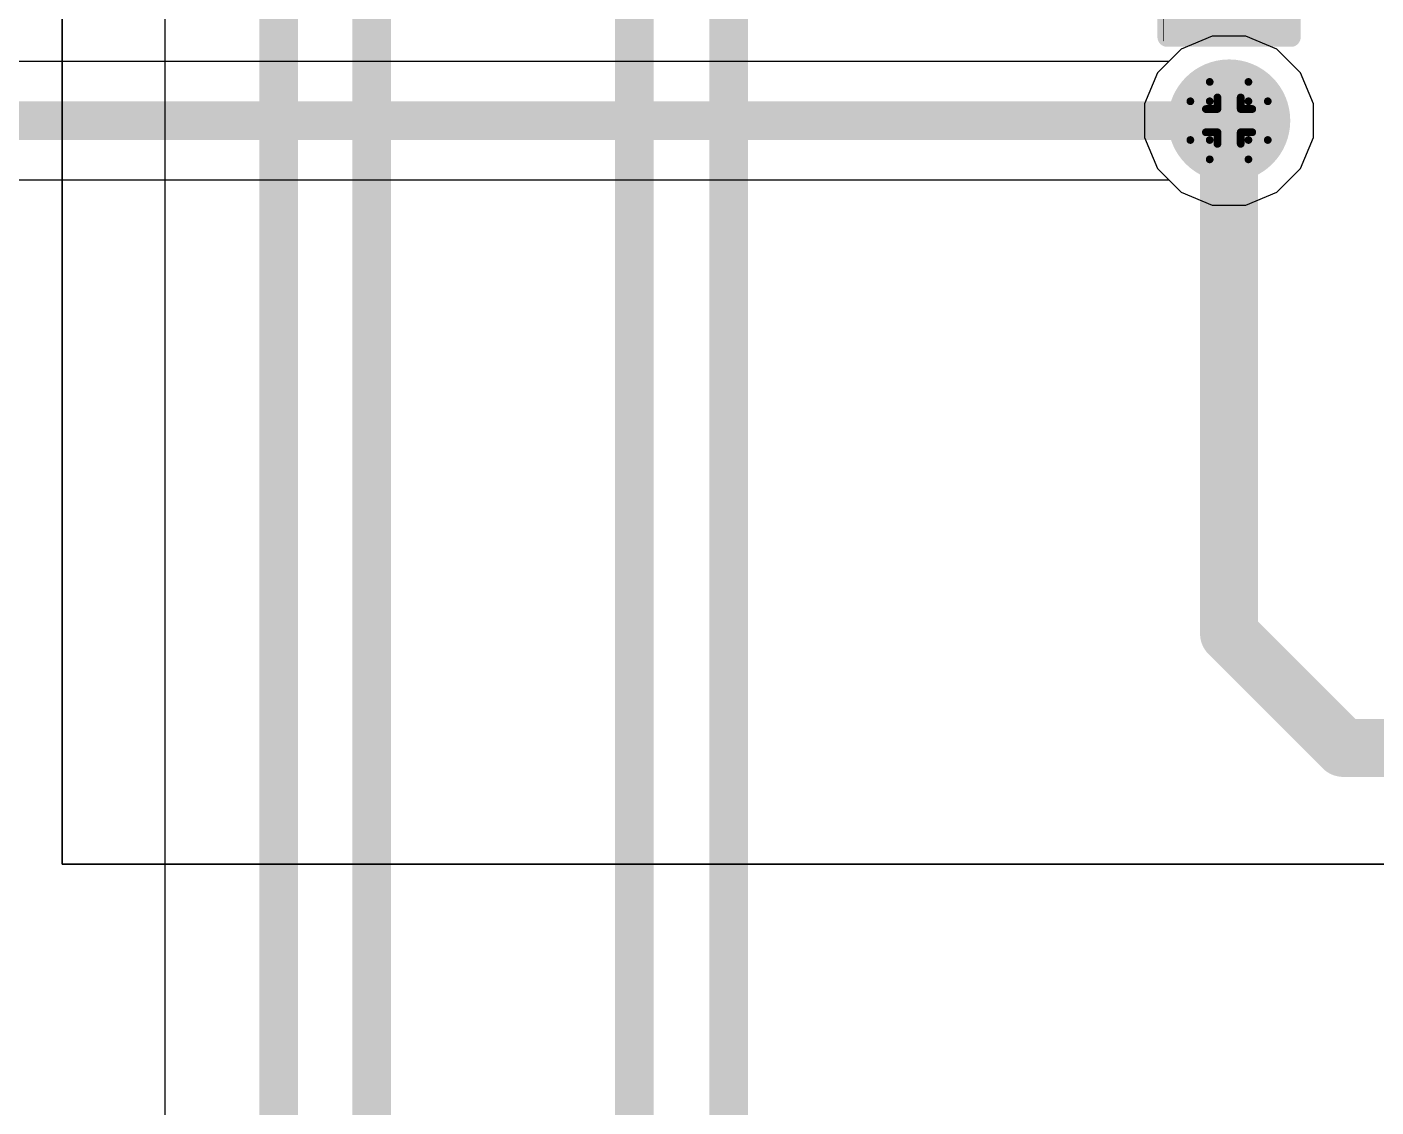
# Model space of a CAD drawing. Header units: inches. Extents: x -3 to 5259, y -3 to 5282.
# Drawn here: x 5.59 to 14.44, y 65.72 to 72.8 of the extents above; entities that cross this region are included whole.
import ezdxf

# ---------------------------------------------------------------- set-up
doc = ezdxf.new("R2010")
doc.units = ezdxf.units.IN
for name, color, linetype in [('Bottom Layer', 5, 'Continuous'), ('Bottom Solder', 6, 'Continuous'), ('Drill Drawing', 1, 'Continuous'), ('Layer 1', 16, 'Continuous'), ('Layer 2', 76, 'Continuous'), ('Top Layer', 1, 'Continuous'), ('Top Overlay', 2, 'Continuous'), ('Top Paste', 8, 'Continuous'), ('Top Solder', 216, 'Continuous'), ('Via Holes', 16, 'Continuous')]:
    doc.layers.add(name, color=color, linetype=linetype)

# ---------------------------------------------------------------- blocks, each defined once
blk = doc.blocks.new('R___0402_72')
at = {"layer": 'Top Layer'}
for points in [[(-0.6985, -0.3175), (-0.6985, 0.3175), (-0.2413, 0.3175), (-0.2413, -0.3175)], [(0.2413, -0.3175), (0.2413, 0.3175), (0.6985, 0.3175), (0.6985, -0.3175)]]:
    blk.add_hatch(color=1, dxfattribs=at).paths.add_polyline_path(points)
at = {"layer": 'Top Paste'}
for points in [[(-0.6985, -0.3175), (-0.6985, 0.3175), (-0.2413, 0.3175), (-0.2413, -0.3175)], [(0.2413, -0.3175), (0.2413, 0.3175), (0.6985, 0.3175), (0.6985, -0.3175)]]:
    blk.add_hatch(color=8, dxfattribs=at).paths.add_polyline_path(points)
at = {"layer": 'Top Solder'}
for points in [[(-0.7535, -0.3725), (-0.7535, 0.3725), (-0.1863, 0.3725), (-0.1863, -0.3725)], [(0.1863, -0.3725), (0.1863, 0.3725), (0.7535, 0.3725), (0.7535, -0.3725)]]:
    blk.add_hatch(color=216, dxfattribs=at).paths.add_polyline_path(points)
at = {"layer": 'Top Overlay'}
for points in [[(-0.7874, 0.4064, 0.127, 0.127, 0), (0.7874, 0.4064, 0.127, 0.127, 0)], [(-0.7874, -0.4064, 0.127, 0.127, 0), (-0.7874, 0.4064, 0.127, 0.127, 0)], [(0.7874, -0.4064, 0.127, 0.127, 0), (0.7874, 0.4064, 0.127, 0.127, 0)], [(0.7874, -0.4064, 0.127, 0.127, 0), (-0.7874, -0.4064, 0.127, 0.127, 0)], [(0.8128, -0.4318, 0.00323, 0.00323, 0), (-0.8128, -0.4318, 0.00323, 0.00323, 0)]]:
    blk.add_lwpolyline(points, format="xyseb", dxfattribs=at)
for points in [[(-0.8191, 0.4064, 0.0635, 0.0635, 1), (-0.7556, 0.4064, 0.0635, 0.0635, 1)], [(-0.8191, 0.4064, 0.0635, 0.0635, 1), (-0.7556, 0.4064, 0.0635, 0.0635, 1)], [(0.7557, 0.4064, 0.0635, 0.0635, 1), (0.8192, 0.4064, 0.0635, 0.0635, 1)], [(0.7557, 0.4064, 0.0635, 0.0635, 1), (0.8192, 0.4064, 0.0635, 0.0635, 1)], [(-0.8191, -0.4064, 0.0635, 0.0635, 1), (-0.7556, -0.4064, 0.0635, 0.0635, 1)], [(-0.8191, -0.4064, 0.0635, 0.0635, 1), (-0.7556, -0.4064, 0.0635, 0.0635, 1)], [(0.7556, -0.4064, 0.0635, 0.0635, 1), (0.8191, -0.4064, 0.0635, 0.0635, 1)], [(0.7556, -0.4064, 0.0635, 0.0635, 1), (0.8191, -0.4064, 0.0635, 0.0635, 1)], [(-0.8136, -0.4318, 0.00161, 0.00161, 1), (-0.812, -0.4318, 0.00161, 0.00161, 1)], [(0.812, -0.4318, 0.00161, 0.00161, 1), (0.8136, -0.4318, 0.00161, 0.00161, 1)]]:
    blk.add_lwpolyline(points, format="xyseb", close=True, dxfattribs=at)

msp = doc.modelspace()

# ---------------------------------------------------------------- hatches: boundary and pattern name
at = {"layer": 'Bottom Layer'}
h = msp.add_hatch(color=5, dxfattribs=at)
edge = h.paths.add_edge_path()
edge.add_arc((13.4743, 72.1868), 0.3, 0, 360)
at = {"layer": 'Bottom Solder'}
h = msp.add_hatch(color=6, dxfattribs=at)
edge = h.paths.add_edge_path()
edge.add_arc((13.4743, 72.1868), 0.4016, 0, 360)
at = {"layer": 'Layer 1'}
h = msp.add_hatch(color=16, dxfattribs=at)
edge = h.paths.add_edge_path()
edge.add_arc((13.4743, 72.1868), 0.3, 0, 360)
at = {"layer": 'Layer 2'}
h = msp.add_hatch(color=76, dxfattribs=at)
edge = h.paths.add_edge_path()
edge.add_arc((13.4743, 72.1868), 0.3, 0, 360)
at = {"layer": 'Top Layer'}
h = msp.add_hatch(color=1, dxfattribs=at)
edge = h.paths.add_edge_path()
edge.add_arc((13.4743, 72.1868), 0.3, 0, 360)
at = {"layer": 'Top Solder'}
h = msp.add_hatch(color=216, dxfattribs=at)
edge = h.paths.add_edge_path()
edge.add_arc((13.4743, 72.1868), 0.4016, 0, 360)
at = {"layer": 'Via Holes'}
h = msp.add_hatch(color=7, dxfattribs=at)
edge = h.paths.add_edge_path()
edge.add_arc((13.4743, 72.1868), 0.15, 0, 360)

# ---------------------------------------------------------------- linework, layer by layer
at = {"layer": 'Bottom Layer'}
for p, q in [((13.3641, 72.7408), (13.1605, 72.6565)), ((13.5845, 72.7408), (13.3641, 72.7408)), ((13.7881, 72.6565), (13.5845, 72.7408)), ((13.1605, 72.6565), (13.0793, 72.5753)), ((13.944, 72.5006), (13.7881, 72.6565)), ((13.0793, 72.5753), (2.1547, 72.5753)), ((14.0283, 72.297), (13.944, 72.5006)), ((14.0283, 72.0766), (14.0283, 72.297)), ((13.944, 71.873), (14.0283, 72.0766)), ((2.3157, 71.7983), (13.0793, 71.7983)), ((13.0793, 71.7983), (13.1605, 71.7171)), ((13.7881, 71.7171), (13.944, 71.873)), ((13.1605, 71.7171), (13.3641, 71.6328)), ((13.5845, 71.6328), (13.7881, 71.7171)), ((13.3641, 71.6328), (13.5845, 71.6328))]:
    msp.add_line(p, q, dxfattribs=at)
msp.add_lwpolyline([(2.1547, 72.1868, 0.254, 0.254, 0), (13.4743, 72.1868, 0.254, 0.254, 0)], format="xyseb", dxfattribs=at)
msp.add_lwpolyline([(13.4108, 72.1868, 0.127, 0.127, 1), (13.5378, 72.1868, 0.127, 0.127, 1)], format="xyseb", close=True, dxfattribs=at)
at = {"layer": 'Drill Drawing'}
for points in [[(13.3473, 72.3138, 0.0508, 0.0508, 0), (13.3473, 72.4408, 0.0508, 0.0508, 0)], [(13.3473, 72.4408, 0.0508, 0.0508, 0), (13.6013, 72.4408, 0.0508, 0.0508, 0)], [(13.6013, 72.3138, 0.0508, 0.0508, 0), (13.6013, 72.4408, 0.0508, 0.0508, 0)], [(13.2203, 72.0598, 0.0508, 0.0508, 0), (13.2203, 72.3138, 0.0508, 0.0508, 0)], [(13.2203, 72.3138, 0.0508, 0.0508, 0), (13.3473, 72.3138, 0.0508, 0.0508, 0)], [(13.3981, 72.263, 0.0508, 0.0508, 0), (13.3981, 72.3392, 0.0508, 0.0508, 0)], [(13.3981, 72.3392, 0.0508, 0.0508, 0), (13.5505, 72.3392, 0.0508, 0.0508, 0)], [(13.5505, 72.263, 0.0508, 0.0508, 0), (13.5505, 72.3392, 0.0508, 0.0508, 0)], [(13.6013, 72.3138, 0.0508, 0.0508, 0), (13.7283, 72.3138, 0.0508, 0.0508, 0)], [(13.7283, 72.0598, 0.0508, 0.0508, 0), (13.7283, 72.3138, 0.0508, 0.0508, 0)], [(13.3219, 72.1106, 0.0508, 0.0508, 0), (13.3219, 72.263, 0.0508, 0.0508, 0)], [(13.3219, 72.263, 0.0508, 0.0508, 0), (13.3981, 72.263, 0.0508, 0.0508, 0)], [(13.5505, 72.263, 0.0508, 0.0508, 0), (13.6267, 72.263, 0.0508, 0.0508, 0)], [(13.6267, 72.1106, 0.0508, 0.0508, 0), (13.6267, 72.263, 0.0508, 0.0508, 0)], [(13.2203, 72.0598, 0.0508, 0.0508, 0), (13.3473, 72.0598, 0.0508, 0.0508, 0)], [(13.3219, 72.1106, 0.0508, 0.0508, 0), (13.3981, 72.1106, 0.0508, 0.0508, 0)], [(13.3473, 71.9328, 0.0508, 0.0508, 0), (13.3473, 72.0598, 0.0508, 0.0508, 0)], [(13.3981, 72.0344, 0.0508, 0.0508, 0), (13.3981, 72.1106, 0.0508, 0.0508, 0)], [(13.5505, 72.1106, 0.0508, 0.0508, 0), (13.6267, 72.1106, 0.0508, 0.0508, 0)], [(13.5505, 72.0344, 0.0508, 0.0508, 0), (13.5505, 72.1106, 0.0508, 0.0508, 0)], [(13.6013, 72.0598, 0.0508, 0.0508, 0), (13.7283, 72.0598, 0.0508, 0.0508, 0)], [(13.6013, 71.9328, 0.0508, 0.0508, 0), (13.6013, 72.0598, 0.0508, 0.0508, 0)], [(13.3981, 72.0344, 0.0508, 0.0508, 0), (13.5505, 72.0344, 0.0508, 0.0508, 0)], [(13.3473, 71.9328, 0.0508, 0.0508, 0), (13.6013, 71.9328, 0.0508, 0.0508, 0)]]:
    msp.add_lwpolyline(points, format="xyseb", dxfattribs=at)
for points in [[(13.3346, 72.4408, 0.0254, 0.0254, 1), (13.36, 72.4408, 0.0254, 0.0254, 1)], [(13.3346, 72.4408, 0.0254, 0.0254, 1), (13.36, 72.4408, 0.0254, 0.0254, 1)], [(13.5886, 72.4408, 0.0254, 0.0254, 1), (13.614, 72.4408, 0.0254, 0.0254, 1)], [(13.5886, 72.4408, 0.0254, 0.0254, 1), (13.614, 72.4408, 0.0254, 0.0254, 1)], [(13.2076, 72.3138, 0.0254, 0.0254, 1), (13.233, 72.3138, 0.0254, 0.0254, 1)], [(13.2076, 72.3138, 0.0254, 0.0254, 1), (13.233, 72.3138, 0.0254, 0.0254, 1)], [(13.3346, 72.3138, 0.0254, 0.0254, 1), (13.36, 72.3138, 0.0254, 0.0254, 1)], [(13.3346, 72.3138, 0.0254, 0.0254, 1), (13.36, 72.3138, 0.0254, 0.0254, 1)], [(13.3854, 72.3392, 0.0254, 0.0254, 1), (13.4108, 72.3392, 0.0254, 0.0254, 1)], [(13.3854, 72.3392, 0.0254, 0.0254, 1), (13.4108, 72.3392, 0.0254, 0.0254, 1)], [(13.5378, 72.3392, 0.0254, 0.0254, 1), (13.5632, 72.3392, 0.0254, 0.0254, 1)], [(13.5378, 72.3392, 0.0254, 0.0254, 1), (13.5632, 72.3392, 0.0254, 0.0254, 1)], [(13.5886, 72.3138, 0.0254, 0.0254, 1), (13.614, 72.3138, 0.0254, 0.0254, 1)], [(13.5886, 72.3138, 0.0254, 0.0254, 1), (13.614, 72.3138, 0.0254, 0.0254, 1)], [(13.7156, 72.3138, 0.0254, 0.0254, 1), (13.741, 72.3138, 0.0254, 0.0254, 1)], [(13.7156, 72.3138, 0.0254, 0.0254, 1), (13.741, 72.3138, 0.0254, 0.0254, 1)], [(13.3092, 72.263, 0.0254, 0.0254, 1), (13.3346, 72.263, 0.0254, 0.0254, 1)], [(13.3092, 72.263, 0.0254, 0.0254, 1), (13.3346, 72.263, 0.0254, 0.0254, 1)], [(13.3854, 72.263, 0.0254, 0.0254, 1), (13.4108, 72.263, 0.0254, 0.0254, 1)], [(13.3854, 72.263, 0.0254, 0.0254, 1), (13.4108, 72.263, 0.0254, 0.0254, 1)], [(13.5378, 72.263, 0.0254, 0.0254, 1), (13.5632, 72.263, 0.0254, 0.0254, 1)], [(13.5378, 72.263, 0.0254, 0.0254, 1), (13.5632, 72.263, 0.0254, 0.0254, 1)], [(13.614, 72.263, 0.0254, 0.0254, 1), (13.6394, 72.263, 0.0254, 0.0254, 1)], [(13.614, 72.263, 0.0254, 0.0254, 1), (13.6394, 72.263, 0.0254, 0.0254, 1)], [(13.2076, 72.0598, 0.0254, 0.0254, 1), (13.233, 72.0598, 0.0254, 0.0254, 1)], [(13.2076, 72.0598, 0.0254, 0.0254, 1), (13.233, 72.0598, 0.0254, 0.0254, 1)], [(13.3092, 72.1106, 0.0254, 0.0254, 1), (13.3346, 72.1106, 0.0254, 0.0254, 1)], [(13.3092, 72.1106, 0.0254, 0.0254, 1), (13.3346, 72.1106, 0.0254, 0.0254, 1)], [(13.3346, 72.0598, 0.0254, 0.0254, 1), (13.36, 72.0598, 0.0254, 0.0254, 1)], [(13.3346, 72.0598, 0.0254, 0.0254, 1), (13.36, 72.0598, 0.0254, 0.0254, 1)], [(13.3854, 72.1106, 0.0254, 0.0254, 1), (13.4108, 72.1106, 0.0254, 0.0254, 1)], [(13.3854, 72.1106, 0.0254, 0.0254, 1), (13.4108, 72.1106, 0.0254, 0.0254, 1)], [(13.5378, 72.1106, 0.0254, 0.0254, 1), (13.5632, 72.1106, 0.0254, 0.0254, 1)], [(13.5378, 72.1106, 0.0254, 0.0254, 1), (13.5632, 72.1106, 0.0254, 0.0254, 1)], [(13.5886, 72.0598, 0.0254, 0.0254, 1), (13.614, 72.0598, 0.0254, 0.0254, 1)], [(13.5886, 72.0598, 0.0254, 0.0254, 1), (13.614, 72.0598, 0.0254, 0.0254, 1)], [(13.614, 72.1106, 0.0254, 0.0254, 1), (13.6394, 72.1106, 0.0254, 0.0254, 1)], [(13.614, 72.1106, 0.0254, 0.0254, 1), (13.6394, 72.1106, 0.0254, 0.0254, 1)], [(13.7156, 72.0598, 0.0254, 0.0254, 1), (13.741, 72.0598, 0.0254, 0.0254, 1)], [(13.7156, 72.0598, 0.0254, 0.0254, 1), (13.741, 72.0598, 0.0254, 0.0254, 1)], [(13.3854, 72.0344, 0.0254, 0.0254, 1), (13.4108, 72.0344, 0.0254, 0.0254, 1)], [(13.3854, 72.0344, 0.0254, 0.0254, 1), (13.4108, 72.0344, 0.0254, 0.0254, 1)], [(13.5378, 72.0344, 0.0254, 0.0254, 1), (13.5632, 72.0344, 0.0254, 0.0254, 1)], [(13.5378, 72.0344, 0.0254, 0.0254, 1), (13.5632, 72.0344, 0.0254, 0.0254, 1)], [(13.3346, 71.9328, 0.0254, 0.0254, 1), (13.36, 71.9328, 0.0254, 0.0254, 1)], [(13.3346, 71.9328, 0.0254, 0.0254, 1), (13.36, 71.9328, 0.0254, 0.0254, 1)], [(13.5886, 71.9328, 0.0254, 0.0254, 1), (13.614, 71.9328, 0.0254, 0.0254, 1)], [(13.5886, 71.9328, 0.0254, 0.0254, 1), (13.614, 71.9328, 0.0254, 0.0254, 1)]]:
    msp.add_lwpolyline(points, format="xyseb", close=True, dxfattribs=at)
at = {"layer": 'Layer 1'}
for p, q in [((13.3641, 72.7408), (13.1605, 72.6565)), ((13.5845, 72.7408), (13.3641, 72.7408)), ((13.7881, 72.6565), (13.5845, 72.7408)), ((13.1605, 72.6565), (13.0046, 72.5006)), ((13.944, 72.5006), (13.7881, 72.6565)), ((13.0046, 72.5006), (12.9203, 72.297)), ((14.0283, 72.297), (13.944, 72.5006)), ((12.9203, 72.297), (12.9203, 72.0766)), ((14.0283, 72.0766), (14.0283, 72.297)), ((12.9203, 72.0766), (13.0046, 71.873)), ((13.944, 71.873), (14.0283, 72.0766)), ((13.0046, 71.873), (13.1605, 71.7171)), ((13.7881, 71.7171), (13.944, 71.873)), ((13.1605, 71.7171), (13.3641, 71.6328)), ((13.5845, 71.6328), (13.7881, 71.7171)), ((13.3641, 71.6328), (13.5845, 71.6328))]:
    msp.add_line(p, q, dxfattribs=at)
at = {"layer": 'Layer 2'}
msp.add_line((6.4895, 76.2633), (6.4895, 51.6151), dxfattribs=at)
for points in [[(7.238, 39.6324, 0.254, 0.254, 0), (7.238, 75.6573, 0.254, 0.254, 0)], [(7.8476, 40.6424, 0.254, 0.254, 0), (7.8476, 75.5086, 0.254, 0.254, 0)], [(9.5722, 33.5316, 0.254, 0.254, 0), (9.5722, 74.7446, 0.254, 0.254, 0)], [(10.1904, 33.7931, 0.254, 0.254, 0), (10.1904, 74.4011, 0.254, 0.254, 0)]]:
    msp.add_lwpolyline(points, format="xyseb", dxfattribs=at)
at = {"layer": 'Top Layer'}
for p, q in [((5.8164, 67.31), (5.8168, 96.0628)), ((5.8168, 96.0628), (5.8164, 67.31)), ((43.7895, 67.31), (5.8164, 67.31)), ((5.8164, 67.31), (43.7895, 67.31))]:
    msp.add_line(p, q, dxfattribs=at)
for points in [[(13.4743, 68.8217, 0.381, 0.381, 0), (13.4743, 72.1868, 0.381, 0.381, 0)], [(13.4743, 68.8217, 0.381, 0.381, 0), (14.224, 68.072, 0.381, 0.381, 0)], [(14.224, 68.072, 0.381, 0.381, 0), (38.212, 68.072, 0.381, 0.381, 0)]]:
    msp.add_lwpolyline(points, format="xyseb", dxfattribs=at)
for points in [[(13.3791, 72.1868, 0.1905, 0.1905, 1), (13.5696, 72.1868, 0.1905, 0.1905, 1)], [(13.3791, 68.8217, 0.1905, 0.1905, 1), (13.5696, 68.8217, 0.1905, 0.1905, 1)], [(13.3791, 68.8217, 0.1905, 0.1905, 1), (13.5696, 68.8217, 0.1905, 0.1905, 1)], [(14.1288, 68.072, 0.1905, 0.1905, 1), (14.3193, 68.072, 0.1905, 0.1905, 1)], [(14.1288, 68.072, 0.1905, 0.1905, 1), (14.3193, 68.072, 0.1905, 0.1905, 1)]]:
    msp.add_lwpolyline(points, format="xyseb", close=True, dxfattribs=at)

# ---------------------------------------------------------------- block references
at = {"rotation": 270}
msp.add_blockref('R___0402_72', (13.4743, 73.5219), dxfattribs=at)

doc.saveas('drawing.dxf')
